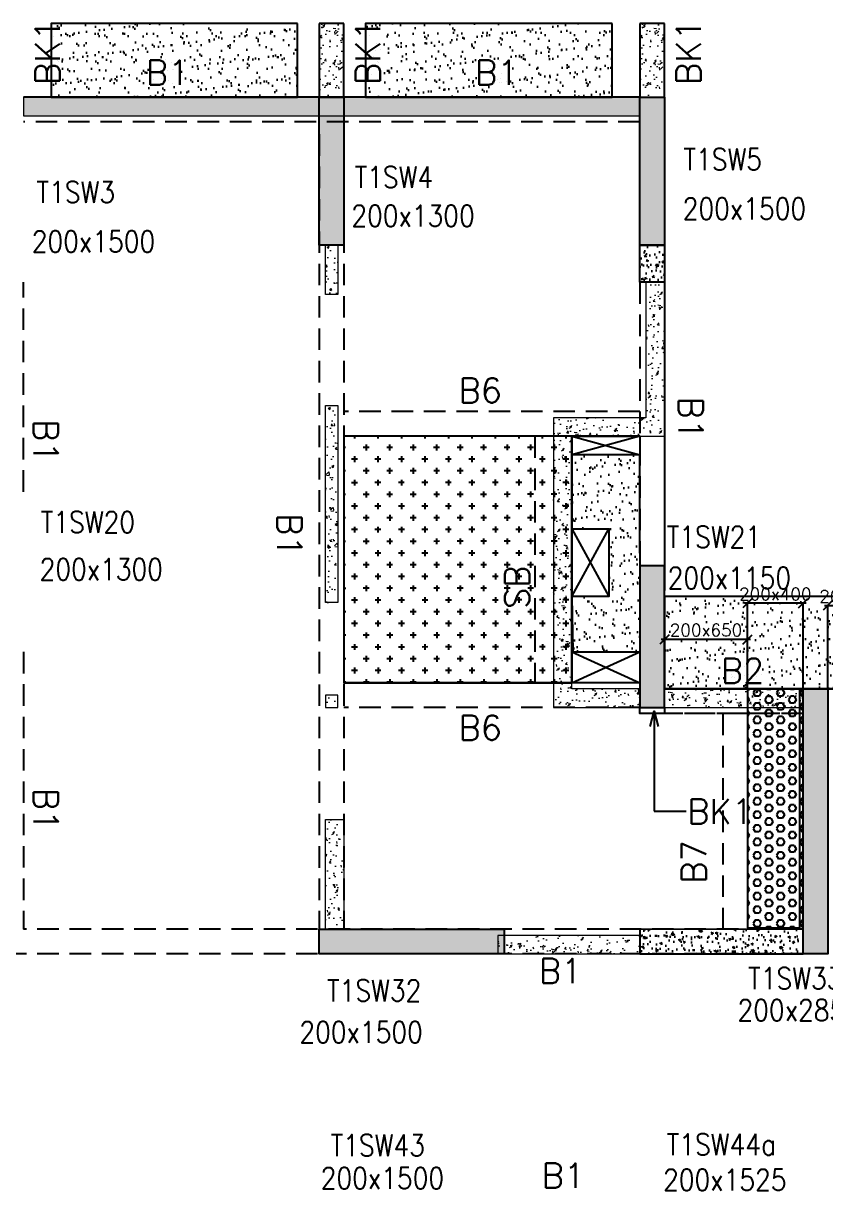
# Model space of a CAD drawing. Header units: millimetres. Extents: x 1078357 to 2594950, y -4969473 to -4636555.
# Drawn here: x 1934726 to 1941234, y -4662074 to -4652604 of the extents above; entities that cross this region are included whole.
import ezdxf

# ---------------------------------------------------------------- set-up
doc = ezdxf.new("R2010")
doc.units = ezdxf.units.MM
doc.header["$PDMODE"] = 35
for name, pattern in [('CONTINOUS', [0]), ('HIDDEN', [0.375, 0.25, -0.125]), ('New Retail block$0$CONTINOUS', [0])]:
    doc.linetypes.add(name, pattern=pattern)
doc.layers.get('0').update_dxf_attribs({"lineweight": 0})
doc.layers.get('Defpoints').update_dxf_attribs({"lineweight": 0})
for name, color, linetype, lineweight in [('A-_ANOTDIMA_D-', 6, 'Continuous', 13), ('COL. NO.', 30, 'Continuous', 25), ('COL. SIZE', 7, 'Continuous', 25), ('DIM', 9, 'Continuous', 25), ('HATCH', 8, 'Continuous', 30), ('RCC UPSTAND', 43, 'Continuous', 30), ('S-NON STR RCC WALL', 8, 'Continuous', 0)]:
    doc.layers.add(name, color=color, linetype=linetype, lineweight=lineweight)
for name, color, linetype in [('B-200x325', 201, 'HIDDEN'), ('B-200x375', 41, 'HIDDEN'), ('B-200x400', 44, 'HIDDEN'), ('B-200x650', 241, 'HIDDEN'), ('B-300xSLAB THK.', 151, 'Continuous'), ('BK1-200x650', 241, 'HIDDEN'), ('DC BEAM NO.', 7, 'Continuous'), ('DROP SLAB', 8, 'Continuous'), ('NON STR. RCC WALL', 6, 'Continuous'), ('S-COLUMN_SHEAR WALL', 1, 'Continuous'), ('S-PROJECTION', 54, 'New Retail block$0$CONTINOUS'), ('SLAB FOLD', 8, 'Continuous')]:
    doc.layers.add(name, color=color, linetype=linetype)
doc.styles.add('Roman', font='romans')
doc.styles.add('ROMANS', font='romans.shx', dxfattribs={"width": 0.85})
doc.dimstyles.new('HARESH', dxfattribs={"dimtxt": 150, "dimasz": 75, "dimexe": 0, "dimexo": 0, "dimgap": 25, "dimtad": 1, "dimdec": 0, "dimdsep": 46, "dimtxsty": 'Roman', "dimblk": 'OBLIQUE', "dimcen": 225, "dimdle": 25, "dimclrd": 2, "dimclre": 2, "dimclrt": 7, "dimadec": 8, "dimazin": 1, "dimtfac": 1, "dimtdec": 0, "dimtmove": 0, "dimatfit": 0, "dimfxl": 1, "dimlwd": -1, "dimlwe": -1, "dimarcsym": 0})
pattern_1 = [(50, (-4410069.28, 23210408.14), (182.184669, -15.9390855), [19.05, -209.55]), (355, (-4410069.28, 23210408.14), (-35.2434214, 191.0568452), [15.24, -167.6405842]), (100.4514447, (-4410054.1, 23210406.81), (146.9412471, 175.1177519), [16.1900088, -178.0902446]), (46.1842, (-4410069.28, 23210458.94), (271.0790409, -42.042328), [28.575, -314.325]), (96.6355576, (-4410046.7, 23210455.44), (237.404134, 247.4261246), [24.2850231, -267.1356082]), (351.1841512, (-4410069.28, 23210458.94), (237.404134, 247.4261246), [22.859967, -251.459732]), (21, (-4410043.88, 23210446.24), (151.6143913, -102.2651982), [19.05, -209.55]), (326, (-4410043.88, 23210446.24), (61.8020283, 184.1879661), [15.24, -167.64]), (71.451445, (-4410031.24, 23210437.72), (213.4164193, 81.9227689), [16.1900088, -178.0899376]), (37.5, (-4410069.28, 23210408.14), (3.08860325, 84.55503887), [0, -165.608, 0, -170.18, 0, -168.275]), (7.5, (-4410069.28, 23210408.14), (66.8196625, 100.18057482), [0, -97.028, 0, -161.798, 0, -64.135]), (327.5, (-4410125.92, 23210408.14), (135.59059517, -5.728744), [0, -63.5, 0, -198.12, 0, -262.89]), (317.5, (-4410151.32, 23210408.14), (148.1291814, 25.42649103), [0, -82.55, 0, -131.572, 0, -186.69])]

# ---------------------------------------------------------------- blocks, each defined once
blk = doc.blocks.new('_Oblique')
at = {"color": 0, "linetype": 'ByBlock', "lineweight": -2}
blk.add_line((-0.5, -0.5), (0.5, 0.5), dxfattribs=at)
blk = doc.blocks.new('*D1472')
at = {"layer": 'Defpoints', "color": 0, "ltscale": 700, "transparency": 16777216}
for p in [(1940601.1, -4657308.8), (1940601.1, -4658003.8, 0), (1941051.2, -4658003.8, 0)]:
    blk.add_point(p, dxfattribs=at)
at = {"layer": 'DIM', "color": 2, "ltscale": 700, "transparency": 16777216}
for p, q in [((1941076.2, -4657308.8), (1940576.1, -4657308.8)), ((1940601.1, -4658003.8), (1940601.1, -4657308.8)), ((1941051.2, -4658003.8), (1941051.2, -4657308.8))]:
    blk.add_line(p, q, dxfattribs=at)
at = {"layer": 'DIM', "color": 2, "ltscale": 700, "transparency": 16777216, "xscale": 75, "yscale": 75, "zscale": 75, "rotation": 180}
blk.add_blockref('_Oblique', (1940601.1, -4657308.8), dxfattribs=at)
at = {"layer": 'DIM', "color": 2, "ltscale": 700, "transparency": 16777216, "xscale": 75, "yscale": 75, "zscale": 75}
blk.add_blockref('_Oblique', (1941051.2, -4657308.8), dxfattribs=at)
at = {"layer": 'DIM', "color": 7, "ltscale": 700, "transparency": 16777216, "insert": (1940826.1, -4657233.8), "char_height": 150, "attachment_point": 5, "style": 'Roman'}
blk.add_mtext('{\\H0.666667x;200x400}', dxfattribs=at)
blk = doc.blocks.new('*D1473')
at = {"layer": 'Defpoints', "color": 0, "ltscale": 700, "transparency": 16777216}
for p in [(1939926.4, -4657601.7), (1939926.4, -4658003.8, 0), (1940601.1, -4658003.8, 0)]:
    blk.add_point(p, dxfattribs=at)
at = {"layer": 'DIM', "color": 2, "ltscale": 700, "transparency": 16777216}
for p, q in [((1940626.1, -4657601.7), (1939901.4, -4657601.7)), ((1939926.4, -4658003.8), (1939926.4, -4657601.7)), ((1940601.1, -4658003.8), (1940601.1, -4657601.7))]:
    blk.add_line(p, q, dxfattribs=at)
at = {"layer": 'DIM', "color": 2, "ltscale": 700, "transparency": 16777216, "xscale": 75, "yscale": 75, "zscale": 75, "rotation": 180}
blk.add_blockref('_Oblique', (1939926.4, -4657601.7), dxfattribs=at)
at = {"layer": 'DIM', "color": 2, "ltscale": 700, "transparency": 16777216, "xscale": 75, "yscale": 75, "zscale": 75}
blk.add_blockref('_Oblique', (1940601.1, -4657601.7), dxfattribs=at)
at = {"layer": 'DIM', "color": 7, "ltscale": 700, "transparency": 16777216, "insert": (1940263.7, -4657526.7), "char_height": 150, "attachment_point": 5, "style": 'Roman'}
blk.add_mtext('{\\H0.666667x;200x650}', dxfattribs=at)
blk = doc.blocks.new('*D1474')
at = {"layer": 'Defpoints', "color": 0, "ltscale": 700, "transparency": 16777216}
for p in [(1941701.3, -4657327.1), (1941251.2, -4658003.8, 0), (1941701.3, -4658003.8, 0)]:
    blk.add_point(p, dxfattribs=at)
at = {"layer": 'DIM', "color": 2, "ltscale": 700, "transparency": 16777216}
for p, q in [((1941226.2, -4657327.1), (1941726.3, -4657327.1)), ((1941251.2, -4658003.8), (1941251.2, -4657327.1)), ((1941701.3, -4658003.8), (1941701.3, -4657327.1))]:
    blk.add_line(p, q, dxfattribs=at)
at = {"layer": 'DIM', "color": 2, "ltscale": 700, "transparency": 16777216, "xscale": 75, "yscale": 75, "zscale": 75, "rotation": 180}
blk.add_blockref('_Oblique', (1941251.2, -4657327.1), dxfattribs=at)
at = {"layer": 'DIM', "color": 2, "ltscale": 700, "transparency": 16777216, "xscale": 75, "yscale": 75, "zscale": 75}
blk.add_blockref('_Oblique', (1941701.3, -4657327.1), dxfattribs=at)
at = {"layer": 'DIM', "color": 7, "ltscale": 700, "transparency": 16777216, "insert": (1941476.3, -4657252.1), "char_height": 150, "attachment_point": 5, "style": 'Roman'}
blk.add_mtext('{\\H0.666667x;200x400}', dxfattribs=at)
blk = doc.blocks.new('G$CD63B60BD')
at = {"layer": 'COL. NO.', "linetype": 'Continuous', "style": 'ROMANS', "width": 0.85}
for s, p in [('T1SW5', (10754.6, 15308.8, -320.4)), ('T1SW4', (8086.9, 15164.3, -320.4)), ('T1SW3', (5506.5, 15042.6, -320.4)), ('T1SW20', (5541, 12365.2, -320.4)), ('T1SW21', (10619.4, 12245.8, -320.4)), ('T1SW33a', (11279.4, 8663.7, -320.4)), ('T1SW32', (7863.5, 8565.4, -320.4)), ('T1SW43', (7892.7, 7309.1, -320.4)), ('T1SW44a', (10618.9, 7316.7, 0))]:
    blk.add_text(s, height=175, dxfattribs=at).set_placement(p)
at = {"layer": 'COL. SIZE', "linetype": 'Continuous', "style": 'ROMANS', "width": 0.85}
for s, p in [('200x1500', (10748.9, 14908.8, -320.4)), ('200x1300', (8060.7, 14851, -320.4)), ('200x1500', (5468.5, 14642.6, -320.4)), ('200x1300', (5532, 11983.3, -320.4)), ('200x1150', (10626.9, 11912.7, -320.4)), ('200x2850', (11193.5, 8406.3, -320.4)), ('200x1500', (7639.5, 8227.7, -320.4)), ('200x1500', (7812.3, 7043, -320.4)), ('200x1525', (10589.9, 7029.6, -2.7))]:
    blk.add_text(s, height=175, dxfattribs=at).set_placement(p)

msp = doc.modelspace()

# ---------------------------------------------------------------- hatches: boundary and pattern name
at = {"layer": 'DROP SLAB'}
h = msp.add_hatch(dxfattribs=at)
h.set_pattern_fill('CROSS', color=8, scale=15, angle=179.96921)
h.set_pattern_definition([(180.03079016, (-2432315.24, 14068521.8), (-95.1987999, -95.3011726), [47.625, -142.875]), (270.03079016, (-2432339.07, 14068545.6), (95.3011726, -95.1987999), [47.625, -142.875])])
h.paths.add_polyline_path([(1939176.2, -4655954), (1937326.2, -4655954), (1937326.2, -4657953.8), (1939176.2, -4657953.8)])
at = {"layer": 'HATCH'}
h = msp.add_hatch(dxfattribs=at)
h.set_pattern_fill('AR-SAND', color=8, scale=3, angle=179.97015)
h.set_pattern_definition([(37.4701541, (-903057.12, 9334366.43), (-4.7236114, 146.8264517), [0, -115.824, 0, -129.54, 0, -123.825]), (7.4701541, (-903057.12, 9334366.43), (134.9689868, 214.9772528), [0, -62.484, 0, -104.394, 0, -40.005]), (327.4701541, (-903150.84, 9334366.48), (237.2979035, 0.3075449), [0, -38.1, 0, -137.16, 0, -179.07]), (317.4701541, (-903150.84, 9334366.48), (229.1017424, 66.759465), [0, -19.05, 0, -89.916, 0, -102.87])])
h.paths.add_polyline_path([(1936951.4, -4652603.8), (1934951.4, -4652603.8), (1934951.4, -4653203.8), (1936951.4, -4653203.8)])
h = msp.add_hatch(dxfattribs=at)
h.set_pattern_fill('AR-SAND', color=8, scale=3, angle=179.97015)
h.set_pattern_definition([(37.4701541, (-905607.12, 9334366.43), (-4.7236114, 146.8264517), [0, -115.824, 0, -129.54, 0, -123.825]), (7.4701541, (-905607.12, 9334366.43), (134.9689868, 214.9772528), [0, -62.484, 0, -104.394, 0, -40.005]), (327.4701541, (-905700.84, 9334366.48), (237.2979035, 0.3075449), [0, -38.1, 0, -137.16, 0, -179.07]), (317.4701541, (-905700.84, 9334366.48), (229.1017424, 66.759465), [0, -19.05, 0, -89.916, 0, -102.87])])
h.paths.add_polyline_path([(1939501.4, -4652603.8), (1937501.4, -4652603.8), (1937501.4, -4653203.8), (1939501.4, -4653203.8)])
h = msp.add_hatch(dxfattribs=at)
h.set_pattern_fill('AR-SAND', color=8, scale=3, angle=0.02985)
h.set_pattern_definition([(37.47015413, (-3092321.78, 18702441.7), (-4.72361136, 146.8264517), [0, -115.824, 0, -129.54, 0, -123.825]), (7.4701541, (-3092321.78, 18702441.7), (134.9689868, 214.9772528), [0, -62.484, 0, -104.394, 0, -40.005]), (327.4701541, (-3092415.51, 18702441.75), (237.2979035, 0.3075449), [0, -38.1, 0, -137.16, 0, -179.07]), (317.4701541, (-3092415.5, 18702441.75), (229.1017424, 66.759465), [0, -19.05, 0, -89.916, 0, -102.87])])
h.paths.add_polyline_path([(1939726.2, -4656103.8), (1939176.2, -4656103.8), (1939176.2, -4656703.8), (1939476.3, -4656703.8), (1939476.3, -4657253.8), (1939176.2, -4657253.8), (1939183.7, -4657703.8), (1939729.9, -4657703.8)])
h = msp.add_hatch(dxfattribs=at)
h.set_pattern_fill('AR-SAND', color=8, scale=3, angle=179.97015)
h.set_pattern_definition([(37.4701541, (-2002831.74, 14018385.62), (-4.72361136, 146.8264517), [0, -115.824, 0, -129.54, 0, -123.825]), (7.4701541, (-2002831.74, 14018385.62), (134.9689868, 214.9772528), [0, -62.484, 0, -104.394, 0, -40.005]), (327.4701541, (-2002925.47, 14018385.67), (237.2979035, 0.3075449), [0, -38.1, 0, -137.16, 0, -179.07]), (317.4701541, (-2002925.47, 14018385.67), (229.1017424, 66.759465), [0, -19.05, 0, -89.916, 0, -102.87])])
h.paths.add_polyline_path([(1942376.2, -4657253.8), (1939926.2, -4657253.8), (1939926.5, -4658003.8), (1942376.5, -4658003.8)])
h = msp.add_hatch(dxfattribs=at)
h.set_pattern_fill('AR-SAND', color=8, scale=3, angle=179.97015)
h.set_pattern_definition([(37.4701541, (-2002831.83, 14018385.62), (-4.72361136, 146.8264517), [0, -115.824, 0, -129.54, 0, -123.825]), (7.4701541, (-2002831.83, 14018385.62), (134.9689868, 214.9772528), [0, -62.484, 0, -104.394, 0, -40.005]), (327.4701541, (-2002925.56, 14018385.67), (237.2979035, 0.3075449), [0, -38.1, 0, -137.16, 0, -179.07]), (317.4701541, (-2002925.56, 14018385.67), (229.1017424, 66.759465), [0, -19.05, 0, -89.916, 0, -102.87])])
h.paths.add_polyline_path([(1942376.4, -4657403.8), (1939926.4, -4657403.8), (1939926.4, -4658003.8), (1942376.4, -4658003.8)])
at = {"layer": 'RCC UPSTAND'}
h = msp.add_hatch(dxfattribs=at)
h.set_pattern_fill('AR-CONC', color=8, scale=20, angle=90)
h.set_pattern_definition([(140, (-1268273.81, -7193148.3), (12.550427, 143.4520365), [15, -165]), (85, (-1268273.81, -7193148.3), (-150.438427, -27.7502667), [12, -132]), (190.4514445, (-1268272.77, -7193136.35), (-137.887998, 115.7017693), [12.7480384, -140.2284224]), (136.1842, (-1268313.81, -7193148.3), (33.103856, 213.448266), [22.5, -247.5]), (186.6356355, (-1268311.05, -7193130.51), (-194.82372, 186.932389), [19.122068, -210.342752]), (81.184164, (-1268313.81, -7193148.3), (-194.82372, 186.932389), [18, -198]), (111, (-1268303.81, -7193128.3), (80.523778, 119.3814104), [15, -165]), (56, (-1268303.81, -7193128.3), (-145.030009, 48.6630664), [12, -132]), (161.4514447, (-1268297.1, -7193118.35), (-64.5062306, 168.0444753), [12.748038, -140.2284224]), (127.5, (-1268273.814, -7193148.3), (-66.57877077, 2.43197106), [0, -130.4, 0, -134, 0, -132.5]), (97.5, (-1268273.814, -7193148.3), (-78.8823424, 52.6139075), [0, -76.4, 0, -127.4, 0, -50.5]), (57.5, (-1268273.814, -7193192.9), (4.51097435, 106.7644872), [0, -50, 0, -156, 0, -207]), (47.5, (-1268273.81, -7193212.9), (-20.0209965, 116.6372339), [0, -65, 0, -103.6, 0, -147])])
h.paths.add_polyline_path([(1939926.2, -4654403.8), (1939926.2, -4654703.8), (1939726.3, -4654703.8), (1939726.3, -4654403.8)])
h = msp.add_hatch(dxfattribs=at)
h.set_pattern_fill('AR-CONC', color=8, scale=20, angle=270)
h.set_pattern_definition([(320, (5151647.08, -2123311.08), (-12.550427, -143.4520365), [15, -165]), (265, (5151647.08, -2123311.08), (150.438427, 27.7502667), [12, -132]), (10.4514445, (5151646.03, -2123323.03), (137.887998, -115.7017693), [12.7480384, -140.2284224]), (316.1842, (5151687.08, -2123311.08), (-33.103856, -213.448266), [22.5, -247.5]), (6.6356355, (5151684.32, -2123328.87), (194.82372, -186.932389), [19.122068, -210.342752]), (261.184164, (5151687.08, -2123311.08), (194.82372, -186.932389), [18, -198]), (291, (5151677.08, -2123331.08), (-80.523778, -119.3814104), [15, -165]), (236, (5151677.08, -2123331.08), (145.030009, -48.6630664), [12, -132]), (341.4514447, (5151670.37, -2123341.03), (64.5062306, -168.0444753), [12.748038, -140.2284224]), (307.5, (5151647.08, -2123311.08), (66.57877077, -2.43197106), [0, -130.4, 0, -134, 0, -132.5]), (277.5, (5151647.08, -2123311.08), (78.8823424, -52.6139075), [0, -76.4, 0, -127.4, 0, -50.5]), (237.5, (5151647.08, -2123266.48), (-4.51097435, -106.7644872), [0, -50, 0, -156, 0, -207]), (227.5, (5151647.08, -2123246.48), (20.0209965, -116.6372339), [0, -65, 0, -103.6, 0, -147])])
h.paths.add_polyline_path([(1941051.2, -4659954.3), (1939726.2, -4659954), (1939726.2, -4660153.5), (1941051.2, -4660153.7)])
at = {"layer": 'S-COLUMN_SHEAR WALL', "lineweight": 25}
h = msp.add_hatch(color=1, dxfattribs=at)
h.dxf.hatch_style = 1
h.paths.add_polyline_path([(1937126.2, -4654403.9), (1937326.2, -4654403.9), (1937326.2, -4653203.8), (1937126.2, -4653203.8)])
at = {"layer": 'S-COLUMN_SHEAR WALL', "lineweight": 25, "extrusion": (-1.00316e-06, 2.11765e-11, 1)}
h = msp.add_hatch(color=1, dxfattribs=at)
h.dxf.hatch_style = 1
h.paths.add_polyline_path([(1939726.2, -4653203.8), (1939926.2, -4653203.8), (1939926.2, -4654403.8), (1939726.2, -4654403.8)])
h = msp.add_hatch(color=1, dxfattribs=at)
h.dxf.hatch_style = 1
h.paths.add_polyline_path([(1939726.2, -4658153.8), (1939926.2, -4658153.8), (1939926.2, -4657003.8), (1939726.2, -4657003.8)])
at = {"layer": 'S-COLUMN_SHEAR WALL', "lineweight": 25}
h = msp.add_hatch(color=1, dxfattribs=at)
h.dxf.hatch_style = 1
h.paths.add_polyline_path([(1941051.2, -4658003.8), (1941251.2, -4658003.8), (1941251.2, -4660153.8), (1941051.2, -4660153.8)])
h = msp.add_hatch(color=1, dxfattribs=at)
h.dxf.hatch_style = 1
h.paths.add_polyline_path([(1937126.2, -4659953.8), (1938626.2, -4659953.8), (1938626.2, -4660153.8), (1937126.2, -4660153.8)])
at = {"layer": 'S-NON STR RCC WALL'}
h = msp.add_hatch(dxfattribs=at)
h.set_pattern_fill('AR-CONC', color=256, angle=180)
h.set_pattern_definition([(50, (-6596718.55, 32902484.4), (182.184669, -15.93908554), [19.05, -209.55]), (355, (-6596718.55, 32902484.4), (-35.2434214, 191.0568452), [15.24, -167.6405842]), (100.4514447, (-6596703.37, 32902483.08), (146.9412471, 175.1177519), [16.1900088, -178.0902446]), (46.1842, (-6596718.55, 32902535.2), (271.0790409, -42.0423279), [28.575, -314.325]), (96.6355576, (-6596695.96, 32902531.7), (237.404134, 247.4261246), [24.2850231, -267.1356082]), (351.1841512, (-6596718.55, 32902535.2), (237.404134, 247.4261246), [22.859967, -251.459732]), (21, (-6596693.15, 32902522.5), (151.61439127, -102.2651982), [19.05, -209.55]), (326, (-6596693.15, 32902522.5), (61.80202835, 184.1879661), [15.24, -167.64]), (71.451445, (-6596680.52, 32902513.98), (213.4164193, 81.9227689), [16.1900088, -178.0899376]), (37.5, (-6596718.55, 32902484.404), (3.08860325, 84.55503887), [0, -165.608, 0, -170.18, 0, -168.275]), (7.5, (-6596718.55, 32902484.4), (66.8196625, 100.18057482), [0, -97.028, 0, -161.798, 0, -64.135]), (327.5, (-6596775.19, 32902484.404), (135.59059517, -5.72874399), [0, -63.5, 0, -198.12, 0, -262.89]), (317.5, (-6596800.59, 32902484.4), (148.1291814, 25.42649103), [0, -82.55, 0, -131.572, 0, -186.69])])
h.paths.add_polyline_path([(1937326.2, -4653203.8), (1937326.2, -4652603.8), (1937126.2, -4652603.8), (1937126.2, -4653203.8), (1937326.2, -4653203.8)], is_closed=False)
h = msp.add_hatch(dxfattribs=at)
h.set_pattern_fill('AR-CONC', color=256, angle=180)
h.set_pattern_definition([(50, (-6594118.55, 32902484.4), (182.184669, -15.93908554), [19.05, -209.55]), (355, (-6594118.55, 32902484.4), (-35.2434214, 191.0568452), [15.24, -167.6405842]), (100.4514447, (-6594103.37, 32902483.08), (146.9412471, 175.1177519), [16.1900088, -178.0902446]), (46.1842, (-6594118.55, 32902535.2), (271.0790409, -42.0423279), [28.575, -314.325]), (96.6355576, (-6594095.96, 32902531.7), (237.404134, 247.4261246), [24.2850231, -267.1356082]), (351.1841512, (-6594118.55, 32902535.2), (237.404134, 247.4261246), [22.859967, -251.459732]), (21, (-6594093.15, 32902522.5), (151.61439127, -102.2651982), [19.05, -209.55]), (326, (-6594093.15, 32902522.5), (61.80202835, 184.1879661), [15.24, -167.64]), (71.451445, (-6594080.52, 32902513.98), (213.4164193, 81.9227689), [16.1900088, -178.0899376]), (37.5, (-6594118.55, 32902484.404), (3.08860325, 84.55503887), [0, -165.608, 0, -170.18, 0, -168.275]), (7.5, (-6594118.55, 32902484.4), (66.8196625, 100.18057482), [0, -97.028, 0, -161.798, 0, -64.135]), (327.5, (-6594175.19, 32902484.404), (135.59059517, -5.72874399), [0, -63.5, 0, -198.12, 0, -262.89]), (317.5, (-6594200.59, 32902484.4), (148.1291814, 25.42649103), [0, -82.55, 0, -131.572, 0, -186.69])])
h.paths.add_polyline_path([(1939926.2, -4653203.8), (1939926.2, -4652603.8), (1939726.2, -4652603.8), (1939726.2, -4653203.8), (1939926.2, -4653203.8)], is_closed=False)
h = msp.add_hatch(dxfattribs=at)
h.set_pattern_fill('AR-CONC', color=256)
h.set_pattern_definition([(50, (-5507294, 27894427.33), (182.184669, -15.93908554), [19.05, -209.55]), (355, (-5507294, 27894427.33), (-35.2434214, 191.0568452), [15.24, -167.6405842]), (100.4514447, (-5507278.81, 27894426), (146.9412471, 175.1177519), [16.1900088, -178.0902446]), (46.1842, (-5507294, 27894478.13), (271.0790409, -42.042328), [28.575, -314.325]), (96.6355576, (-5507271.4, 27894474.62), (237.404134, 247.4261246), [24.2850231, -267.1356082]), (351.1841512, (-5507294, 27894478.13), (237.404134, 247.4261246), [22.859967, -251.459732]), (21, (-5507268.6, 27894465.43), (151.6143913, -102.2651982), [19.05, -209.55]), (326, (-5507268.6, 27894465.43), (61.8020283, 184.1879661), [15.24, -167.64]), (71.451445, (-5507255.96, 27894456.9), (213.4164193, 81.9227689), [16.1900088, -178.0899376]), (37.5, (-5507293.994, 27894427.326), (3.08860325, 84.55503887), [0, -165.608, 0, -170.18, 0, -168.275]), (7.5, (-5507293.99, 27894427.33), (66.8196625, 100.18057482), [0, -97.028, 0, -161.798, 0, -64.135]), (327.5, (-5507350.636, 27894427.326), (135.59059517, -5.72874399), [0, -63.5, 0, -198.12, 0, -262.89]), (317.5, (-5507376.04, 27894427.33), (148.1291814, 25.42649103), [0, -82.55, 0, -131.572, 0, -186.69])])
h.paths.add_polyline_path([(1939723.5, -4653203.8), (1934726.4, -4653203.8), (1934726.4, -4653353.8), (1939723.5, -4653353.8)])
h = msp.add_hatch(dxfattribs=at)
h.set_pattern_fill('AR-CONC', color=256, angle=180)
h.set_pattern_definition([(50, (1937239.44, -4793872.02), (182.18467, -15.93909), [19.05, -209.55]), (355, (1937239.44, -4793872.02), (-35.24342, 191.05685), [15.24, -167.64058]), (100.45144, (1937254.62, -4793873.35), (146.94125, 175.11775), [16.19, -178.09024]), (46.1842, (1937239.44, -4793821.22), (271.07904, -42.04233), [28.575, -314.325]), (96.63556, (1937262.03, -4793824.72), (237.40413, 247.4261), [24.285, -267.1356]), (351.18415, (1937239.44, -4793821.22), (237.40413, 247.4261), [22.85997, -251.45973]), (21, (1937264.84, -4793833.92), (151.61439, -102.2652), [19.05, -209.55]), (326, (1937264.84, -4793833.92), (61.80203, 184.18797), [15.24, -167.64]), (71.45144, (1937277.47, -4793842.44), (213.41642, 81.92277), [16.19, -178.08994]), (37.5, (1937239.44, -4793872.02), (3.088603, 84.55504), [0, -165.608, 0, -170.18, 0, -168.275]), (7.5, (1937239.44, -4793872.02), (66.81966, 100.180575), [0, -97.028, 0, -161.798, 0, -64.135]), (327.5, (1937182.8, -4793872.02), (135.590595, -5.728744), [0, -63.5, 0, -198.12, 0, -262.89]), (317.5, (1937157.4, -4793872.02), (148.12918, 25.42649), [0, -82.55, 0, -131.572, 0, -186.69])])
h.paths.add_polyline_path([(1937176.4, -4654403.8), (1937276.4, -4654403.8), (1937276.4, -4654803.8), (1937176.4, -4654803.8)])
h = msp.add_hatch(dxfattribs=at)
h.set_pattern_fill('AR-CONC', color=256)
h.set_pattern_definition(pattern_1)
h.paths.add_polyline_path([(1939026.4, -4655803.8), (1939026.4, -4658153.8), (1939726.4, -4658153.8), (1939726.4, -4658003.8), (1939176.4, -4658003.8), (1939176.4, -4655953.8), (1939926.4, -4655953.8), (1939926.4, -4654703.8), (1939776.4, -4654703.8), (1939776.4, -4655803.8)])
h = msp.add_hatch(dxfattribs=at)
h.set_pattern_fill('AR-CONC', color=256, angle=180)
h.set_pattern_definition([(50, (3034464.16, -9477891.21), (182.184669, -15.9390855), [19.05, -209.55]), (355, (3034464.16, -9477891.2), (-35.2434214, 191.056845), [15.24, -167.640584]), (100.4514447, (3034479.34, -9477892.54), (146.941247, 175.117752), [16.190009, -178.0902446]), (46.1842, (3034464.16, -9477840.4), (271.079041, -42.042328), [28.575, -314.325]), (96.6355576, (3034486.75, -9477843.9), (237.404134, 247.426125), [24.285023, -267.135608]), (351.184151, (3034464.16, -9477840.4), (237.404134, 247.426125), [22.859967, -251.459732]), (21, (3034489.56, -9477853.11), (151.6143913, -102.265198), [19.05, -209.55]), (326, (3034489.56, -9477853.1), (61.802028, 184.187966), [15.24, -167.64]), (71.451445, (3034502.19, -9477861.63), (213.416419, 81.922769), [16.190009, -178.0899376]), (37.5, (3034464.156, -9477891.21), (3.08860325, 84.5550389), [0, -165.608, 0, -170.18, 0, -168.275]), (7.5, (3034464.16, -9477891.21), (66.8196625, 100.1805748), [0, -97.028, 0, -161.798, 0, -64.135]), (327.5, (3034407.514, -9477891.21), (135.5905952, -5.728744), [0, -63.5, 0, -198.12, 0, -262.89]), (317.5, (3034382.11, -9477891.21), (148.1291814, 25.426491), [0, -82.55, 0, -131.572, 0, -186.69])])
h.paths.add_polyline_path([(1937176.4, -4655703.8), (1937276.4, -4655703.8), (1937276.4, -4657303.8), (1937176.4, -4657303.8)])
h = msp.add_hatch(dxfattribs=at)
h.set_pattern_fill('AR-CONC', color=256, angle=180)
h.set_pattern_definition([(50, (3034450.94, -9479255.87), (182.184669, -15.9390855), [19.05, -209.55]), (355, (3034450.94, -9479255.87), (-35.2434214, 191.056845), [15.24, -167.640584]), (100.4514447, (3034466.12, -9479257.2), (146.941247, 175.117752), [16.190009, -178.0902446]), (46.1842, (3034450.94, -9479205.07), (271.079041, -42.042328), [28.575, -314.325]), (96.6355576, (3034473.53, -9479208.58), (237.404134, 247.426125), [24.285023, -267.135608]), (351.184151, (3034450.94, -9479205.07), (237.404134, 247.426125), [22.859967, -251.459732]), (21, (3034476.34, -9479217.77), (151.6143913, -102.265198), [19.05, -209.55]), (326, (3034476.34, -9479217.77), (61.802028, 184.187966), [15.24, -167.64]), (71.451445, (3034488.98, -9479226.3), (213.416419, 81.922769), [16.190009, -178.0899376]), (37.5, (3034450.94, -9479255.87), (3.08860325, 84.5550389), [0, -165.608, 0, -170.18, 0, -168.275]), (7.5, (3034450.94, -9479255.87), (66.8196625, 100.1805748), [0, -97.028, 0, -161.798, 0, -64.135]), (327.5, (3034394.3, -9479255.87), (135.5905952, -5.728744), [0, -63.5, 0, -198.12, 0, -262.89]), (317.5, (3034368.9, -9479255.87), (148.1291814, 25.426491), [0, -82.55, 0, -131.572, 0, -186.69])])
h.paths.add_polyline_path([(1937176.4, -4658153.8), (1937276.4, -4658153.8), (1937276.4, -4658053.8), (1937176.4, -4658053.8)])
h = msp.add_hatch(dxfattribs=at)
h.set_pattern_fill('AR-CONC', color=256)
h.set_pattern_definition(pattern_1)
h.paths.add_polyline_path([(1941051.4, -4658003.8), (1939926.4, -4658003.8), (1939926.4, -4658153.8), (1941051.4, -4658153.8)])
h = msp.add_hatch(dxfattribs=at)
h.set_pattern_fill('AR-CONC', color=256, angle=180)
h.set_pattern_definition([(50, (-5514358.74, 27894427.32), (182.184669, -15.93908554), [19.05, -209.55]), (355, (-5514358.74, 27894427.32), (-35.2434214, 191.0568452), [15.24, -167.6405842]), (100.4514447, (-5514343.56, 27894425.99), (146.9412471, 175.1177519), [16.1900088, -178.0902446]), (46.1842, (-5514358.74, 27894478.12), (271.0790409, -42.042328), [28.575, -314.325]), (96.6355576, (-5514336.15, 27894474.62), (237.404134, 247.4261246), [24.2850231, -267.1356082]), (351.1841512, (-5514358.74, 27894478.12), (237.404134, 247.4261246), [22.859967, -251.459732]), (21, (-5514333.34, 27894465.42), (151.6143913, -102.2651982), [19.05, -209.55]), (326, (-5514333.34, 27894465.42), (61.8020283, 184.1879661), [15.24, -167.64]), (71.451445, (-5514320.7, 27894456.9), (213.4164193, 81.9227689), [16.1900088, -178.0899376]), (37.5, (-5514358.74, 27894427.32), (3.08860325, 84.55503887), [0, -165.608, 0, -170.18, 0, -168.275]), (7.5, (-5514358.74, 27894427.32), (66.8196625, 100.18057482), [0, -97.028, 0, -161.798, 0, -64.135]), (327.5, (-5514415.38, 27894427.32), (135.59059517, -5.72874399), [0, -63.5, 0, -198.12, 0, -262.89]), (317.5, (-5514440.78, 27894427.32), (148.1291814, 25.42649103), [0, -82.55, 0, -131.572, 0, -186.69])])
h.paths.add_polyline_path([(1937176.4, -4659063.8), (1937326.4, -4659063.8), (1937326.4, -4659953.7), (1937176.4, -4659953.7)])
h = msp.add_hatch(dxfattribs=at)
h.set_pattern_fill('AR-CONC', color=256, angle=180)
h.set_pattern_definition([(50, (-4417134.02, 23210408.13), (182.184669, -15.9390855), [19.05, -209.55]), (355, (-4417134.02, 23210408.13), (-35.2434214, 191.0568452), [15.24, -167.6405842]), (100.4514447, (-4417118.84, 23210406.8), (146.9412471, 175.1177519), [16.1900088, -178.0902446]), (46.1842, (-4417134.02, 23210458.93), (271.0790409, -42.042328), [28.575, -314.325]), (96.6355576, (-4417111.43, 23210455.43), (237.404134, 247.4261246), [24.2850231, -267.1356082]), (351.1841512, (-4417134.02, 23210458.93), (237.404134, 247.4261246), [22.859967, -251.459732]), (21, (-4417108.62, 23210446.23), (151.6143913, -102.2651982), [19.05, -209.55]), (326, (-4417108.62, 23210446.23), (61.8020283, 184.1879661), [15.24, -167.64]), (71.451445, (-4417095.99, 23210437.71), (213.4164193, 81.9227689), [16.1900088, -178.0899376]), (37.5, (-4417134.024, 23210408.13), (3.08860325, 84.55503887), [0, -165.608, 0, -170.18, 0, -168.275]), (7.5, (-4417134.02, 23210408.13), (66.8196625, 100.18057482), [0, -97.028, 0, -161.798, 0, -64.135]), (327.5, (-4417190.666, 23210408.13), (135.59059517, -5.728744), [0, -63.5, 0, -198.12, 0, -262.89]), (317.5, (-4417216.07, 23210408.13), (148.1291814, 25.42649103), [0, -82.55, 0, -131.572, 0, -186.69])])
h.paths.add_polyline_path([(1939726.4, -4660003.8), (1938576.4, -4660003.8), (1938576.4, -4660153.8), (1939726.4, -4660153.8)])
at = {"layer": 'SLAB FOLD', "ltscale": 1000}
h = msp.add_hatch(dxfattribs=at)
h.set_pattern_fill('HEX', color=8, scale=10, angle=180)
h.set_pattern_definition([(180, (1932026.365, -4471198.795), (-7e-15, -54.992613), [31.75, -63.5]), (300, (1932026.365, -4471198.795), (47.625, 27.496307), [31.75, -63.5]), (240, (1931994.615, -4471198.795), (47.625, -27.496307), [31.75, -63.5])])
h.paths.add_polyline_path([(1941051.2, -4659943.2), (1940601.2, -4659943.2), (1940601.2, -4658003.8), (1941051.2, -4658003.8)])

# ---------------------------------------------------------------- linework, layer by layer
at = {"layer": 'B-200x325', "ltscale": 700}
for p, q in [((1939726.2, -4655754, 0), (1937326.2, -4655754, 0)), ((1939726.1, -4658153.8, 0), (1937326.2, -4658153.8, 0))]:
    msp.add_line(p, q, dxfattribs=at)
at = {"layer": 'B-200x325', "linetype": 'Continuous', "ltscale": 700}
for p, q in [((1939726.2, -4655954, 0), (1937326.2, -4655954, 0)), ((1939726.1, -4657953.8, 0), (1937326.2, -4657953.8, 0))]:
    msp.add_line(p, q, dxfattribs=at)
at = {"layer": 'B-200x375', "ltscale": 700}
msp.add_line((1940401.1, -4658203.8, 0), (1940401.1, -4659953.8), dxfattribs=at)
at = {"layer": 'B-200x375', "linetype": 'Continuous', "ltscale": 700}
msp.add_line((1940601.1, -4658203.8, 0), (1940601.1, -4659943.2, 0), dxfattribs=at)
at = {"layer": 'B-200x400', "linetype": 'Continuous', "ltscale": 500}
msp.add_line((1941051.2, -4658003.8, 0), (1940601.1, -4658003.8, 0), dxfattribs=at)
at = {"layer": 'B-200x400', "linetype": 'HIDDEN', "ltscale": 500}
msp.add_line((1941051.2, -4658203.8, 0), (1940601.1, -4658203.8, 0), dxfattribs=at)
at = {"layer": 'B-200x650', "linetype": 'CONTINOUS', "ltscale": 700}
for p, q in [((1937326.2, -4652603.8, 0), (1937126.2, -4652603.8, 0)), ((1937126.2, -4652603.8, 0), (1937126.2, -4653203.8)), ((1937326.2, -4653203.8), (1937326.2, -4652603.8, 0)), ((1939926.2, -4652603.7), (1939726.2, -4652603.7)), ((1939726.2, -4652603.7), (1939726.2, -4653203.7, 0)), ((1939926.2, -4653203.7, 0), (1939926.2, -4652603.7)), ((1939726.4, -4653203.8, 0), (1934726.4, -4653203.8, 0)), ((1939926.4, -4654703.8, 0), (1939926.4, -4657203.8, 0)), ((1940601.1, -4658003.8, 0), (1939926.2, -4658003.8, 0)), ((1942376.4, -4658003.8, 0), (1939926.4, -4658003.8, 0))]:
    msp.add_line(p, q, dxfattribs=at)
at = {"layer": 'B-200x650', "linetype": 'HIDDEN', "ltscale": 700}
for p, q in [((1939726.4, -4653403.8, 0), (1934726.4, -4653403.8, 0)), ((1937126.4, -4653503.9, 0), (1937126.4, -4659953.7, 0)), ((1937326.4, -4653503.8, 0), (1937326.4, -4659953.7, 0)), ((1934726.4, -4656403.8, 0), (1934726.4, -4654703.8, 0)), ((1939726.4, -4654703.8, 0), (1939726.4, -4657203.8, 0)), ((1934726.4, -4657703.8, 0), (1934726.4, -4659953.7, 0)), ((1940601.1, -4658203.8, 0), (1939926.2, -4658203.8, 0)), ((1941051.4, -4658203.8, 0), (1939926.4, -4658203.8, 0)), ((1941051.2, -4659953.7, 0), (1934726.4, -4659953.7, 0)), ((1941051.2, -4660153.7, 0), (1932176.4, -4660153.7, 0))]:
    msp.add_line(p, q, dxfattribs=at)
at = {"layer": 'B-300xSLAB THK.', "linetype": 'HIDDEN', "ltscale": 700}
msp.add_line((1938876.2, -4655954, 0), (1938876.2, -4657953.8, 0), dxfattribs=at)
at = {"layer": 'B-300xSLAB THK.', "linetype": 'ByBlock', "ltscale": 700}
msp.add_line((1939176.2, -4655954, 0), (1939176.2, -4657953.8, 0), dxfattribs=at)
at = {"layer": 'BK1-200x650', "linetype": 'Continuous', "ltscale": 700, "elevation": 0}
msp.add_lwpolyline([(1939726.4, -4658153.8), (1939926.4, -4658153.8), (1939926.4, -4658204), (1939726.4, -4658204)], close=True, dxfattribs=at)
at = {"layer": 'DROP SLAB', "color": 3, "linetype": 'CONTINOUS', "ltscale": 500}
for p, q in [((1939176.2, -4655954, 0), (1939726.2, -4656103.8, 0)), ((1939726.2, -4655954, 0), (1939176.2, -4656103.8)), ((1939176.2, -4656703.8), (1939476.3, -4657253.8)), ((1939176.2, -4657253.8), (1939476.3, -4656703.8)), ((1939176.2, -4657703.8), (1939726.1, -4657953.8, 0)), ((1939176.2, -4657953.8, 0), (1939726.2, -4657703.8))]:
    msp.add_line(p, q, dxfattribs=at)
at = {"layer": 'DROP SLAB', "color": 3, "linetype": 'CONTINOUS', "ltscale": 500, "elevation": 0}
for points in [[(1939176.2, -4655954), (1937326.2, -4655954), (1937326.2, -4657953.8), (1939176.2, -4657953.8)], [(1939176.2, -4655954), (1939726.2, -4655954), (1939726.2, -4656103.8), (1939176.2, -4656103.8)], [(1939176.3, -4656703.8), (1939476.3, -4656703.8), (1939476.3, -4657253.8), (1939176.3, -4657253.8)], [(1939176.2, -4657703.8), (1939726.1, -4657703.8), (1939726.1, -4657953.8), (1939176.2, -4657953.8)]]:
    msp.add_lwpolyline(points, close=True, dxfattribs=at)
at = {"layer": 'NON STR. RCC WALL', "elevation": 0}
for points in [[(1939926.2, -4654403.8), (1939926.2, -4654703.8), (1939726.3, -4654703.8), (1939726.3, -4654403.8)], [(1941051.2, -4659954.3), (1939726.2, -4659954), (1939726.2, -4660153.5), (1941051.2, -4660153.7)]]:
    msp.add_lwpolyline(points, close=True, dxfattribs=at)
at = {"layer": 'S-COLUMN_SHEAR WALL', "color": 1, "lineweight": 25, "elevation": 0}
for points in [[(1937126.2, -4653203.8), (1937326.2, -4653203.8), (1937326.2, -4654403.9), (1937126.2, -4654403.9)], [(1941051.2, -4658003.8), (1941251.2, -4658003.8), (1941251.2, -4660153.8), (1941051.2, -4660153.8)], [(1937126.2, -4659953.8), (1938626.2, -4659953.8), (1938626.2, -4660153.8), (1937126.2, -4660153.8)]]:
    msp.add_lwpolyline(points, close=True, dxfattribs=at)
at = {"layer": 'S-COLUMN_SHEAR WALL', "color": 1, "lineweight": 25, "extrusion": (-1.00316e-06, 2.11765e-11, 1), "elevation": -1.9}
for points in [[(1939726.2, -4653203.8), (1939926.2, -4653203.8), (1939926.2, -4654403.8), (1939726.2, -4654403.8)], [(1939726.2, -4658153.8), (1939926.2, -4658153.8), (1939926.2, -4657003.8), (1939726.2, -4657003.8)]]:
    msp.add_lwpolyline(points, close=True, dxfattribs=at)
at = {"layer": 'S-NON STR RCC WALL', "elevation": 0}
for points in [[(1939723.5, -4653203.8), (1934726.4, -4653203.8), (1934726.4, -4653353.8), (1939723.5, -4653353.8)], [(1937176.4, -4654403.8), (1937276.4, -4654403.8), (1937276.4, -4654803.8), (1937176.4, -4654803.8)], [(1939026.4, -4655803.8), (1939026.4, -4658153.8), (1939726.4, -4658153.8), (1939726.4, -4658003.8), (1939176.4, -4658003.8), (1939176.4, -4655953.8), (1939926.4, -4655953.8), (1939926.4, -4654703.8), (1939776.4, -4654703.8), (1939776.4, -4655803.8)], [(1941051.4, -4658003.8), (1939926.4, -4658003.8), (1939926.4, -4658153.8), (1941051.4, -4658153.8)]]:
    msp.add_lwpolyline(points, close=True, dxfattribs=at)
at = {"layer": 'S-NON STR RCC WALL', "ltscale": 700, "elevation": 0}
for points in [[(1937176.4, -4655703.8), (1937276.4, -4655703.8), (1937276.4, -4657303.8), (1937176.4, -4657303.8)], [(1937176.4, -4658153.8), (1937276.4, -4658153.8), (1937276.4, -4658053.8), (1937176.4, -4658053.8)], [(1937176.4, -4659063.8), (1937326.4, -4659063.8), (1937326.4, -4659953.7), (1937176.4, -4659953.7)], [(1939726.4, -4660003.8), (1938576.4, -4660003.8), (1938576.4, -4660153.8), (1939726.4, -4660153.8)]]:
    msp.add_lwpolyline(points, close=True, dxfattribs=at)
at = {"layer": 'S-PROJECTION', "elevation": 0}
for points in [[(1936951.4, -4652603.8), (1934951.4, -4652603.8), (1934951.4, -4653203.8), (1936951.4, -4653203.8)], [(1939501.4, -4652603.8), (1937501.4, -4652603.8), (1937501.4, -4653203.8), (1939501.4, -4653203.8)], [(1942376.2, -4657253.8), (1939926.2, -4657253.8), (1939926.5, -4658003.8), (1942376.5, -4658003.8)]]:
    msp.add_lwpolyline(points, close=True, dxfattribs=at)
at = {"layer": 'SLAB FOLD', "color": 8, "ltscale": 1000, "elevation": 0}
msp.add_lwpolyline([(1939726.2, -4656103.8), (1939176.2, -4656103.8), (1939176.2, -4656703.8), (1939476.3, -4656703.8), (1939476.3, -4657253.8), (1939176.2, -4657253.8), (1939183.7, -4657703.8), (1939729.9, -4657703.8), (1939726.2, -4656103.8)], dxfattribs=at)
msp.add_lwpolyline([(1940601.1, -4659943.2), (1941026.4, -4659943.2), (1941026.4, -4658003.8), (1940601.1, -4658003.8)], close=True, dxfattribs=at)

# ---------------------------------------------------------------- block references
at = {"layer": 'A-_ANOTDIMA_D-', "color": 2, "ltscale": 700}
msp.add_blockref('G$CD63B60BD', (1929326.2, -4669103.8, 0), dxfattribs=at)

# ---------------------------------------------------------------- texts
at = {"layer": 'B-200x325', "linetype": 'Continuous', "ltscale": 700, "style": 'ROMANS'}
for p in [(1938256.7, -4655681.9, -2.7), (1938256.7, -4658419, -2.7)]:
    msp.add_text('B6', height=200, rotation=0.00094, dxfattribs=at).set_placement(p)
at = {"layer": 'B-200x375', "linetype": 'Continuous', "ltscale": 700, "style": 'ROMANS'}
msp.add_text('B7', height=200, rotation=90.00094, dxfattribs=at).set_placement((1940266.2, -4659583.4, -2.7))
at = {"layer": 'B-200x650', "linetype": 'CONTINOUS', "ltscale": 700, "style": 'ROMANS'}
for p in [(1935021.9, -4653103.4, 50), (1937621.9, -4653103.4, 50), (1940221.9, -4653103.4, 50)]:
    msp.add_text('BK1', height=200, rotation=90, dxfattribs=at).set_placement(p)
at = {"layer": 'B-200x650', "linetype": 'HIDDEN', "ltscale": 500, "style": 'ROMANS'}
for rotation, p in [(359.99906, (1935720.1, -4653103.4, -2.7)), (359.99906, (1938390.9, -4653103.4, -2.7)), (269.99906, (1940040.8, -4655631.3, -2.7)), (269.99906, (1934809.6, -4655815.7, -2.7)), (269.99906, (1936786, -4656578.8, -2.7)), (269.99906, (1934809.6, -4658805.7, -2.7)), (359.99906, (1938907.7, -4660391.1, -2.7)), (359.99906, (1938931.3, -4662051.9, -2.7))]:
    msp.add_text('B1', height=200, rotation=rotation, dxfattribs=at).set_placement(p)
at = {"layer": 'B-300xSLAB THK.', "linetype": 'Continuous', "ltscale": 700, "style": 'ROMANS'}
msp.add_text('SB', height=200, rotation=90.00094, dxfattribs=at).set_placement((1938830.8, -4657354.4, -2.7))
at = {"layer": 'BK1-200x650', "linetype": 'Continuous', "ltscale": 700, "style": 'ROMANS'}
msp.add_text('BK1', height=200, rotation=359.99906, dxfattribs=at).set_placement((1940112.5, -4659097.8, -2.7))
at = {"layer": 'DC BEAM NO.', "linetype": 'Continuous', "ltscale": 500, "style": 'ROMANS'}
msp.add_text('B2', height=200, dxfattribs=at).set_placement((1940384.5, -4657956.7, -2.7))

# ---------------------------------------------------------------- dimensions: what is measured, and where the dimension line sits
at = {"layer": 'DIM', "ltscale": 700}
for base, p1, p2, picture, middle in [((1940601.1, -4657308.8, 0), (1941051.2, -4658003.8, 0), (1940601.1, -4658003.8, 0), '*D1472', (1940826.1, -4657308.8, 0)), ((1941701.3, -4657327.1, 0), (1941251.2, -4658003.8, 0), (1941701.3, -4658003.8, 0), '*D1474', (1941476.3, -4657327.1, 0))]:
    dim = msp.add_linear_dim(base=base, p1=p1, p2=p2, text='{\\H0.666667x;200x400}', dimstyle='HARESH', override={"dimtxsty": 'Roman'}, dxfattribs=at)
    dim.commit()
    dim.dimension.update_dxf_attribs({"geometry": picture, "text_midpoint": middle, "dimtype": 160})
dim = msp.add_linear_dim(base=(1939926.4, -4657601.7, 0), p1=(1940601.1, -4658003.8, 0), p2=(1939926.4, -4658003.8, 0), text='{\\H0.666667x;200x650}', dimstyle='HARESH', override={"dimtxsty": 'Roman', "dimtmove": 1}, dxfattribs=at)
dim.commit()
dim.dimension.update_dxf_attribs({"geometry": '*D1473', "text_midpoint": (1940263.7, -4657526.7, 0)})

# ---------------------------------------------------------------- leaders
at = {"layer": 'BK1-200x650', "linetype": 'Continuous', "ltscale": 700}
msp.add_leader([(1939842.9, -4658184.1, 0), (1939842.9, -4658995.5, 0), (1940101.7, -4658995.5, 0)], dimstyle='HARESH', override={"dimasz": 125, "dimgap": 25, "dimtad": 0, "dimldrblk": 'Open30'}, dxfattribs=at)

doc.saveas('drawing.dxf')
